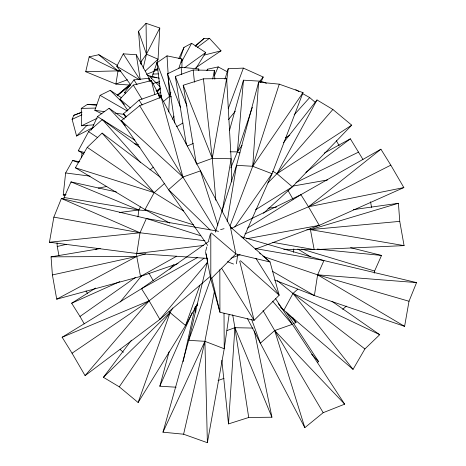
<?xml version="1.0" encoding="UTF-8"?>
<svg xmlns="http://www.w3.org/2000/svg" width="466" height="466" viewBox="0 0 466 466"><rect width="100%" height="100%" fill="white"/><g stroke="black" fill="none" stroke-linecap="round" stroke-linejoin="round"><path stroke-width="0.7" d="M181.944 67.523L181.95 58.926L167.02 55.868L156.937 62.782L161.3 97.843M168.75 112.038L169.507 96.322L168.308 76.814M81.643 157.916L81.9 152.889M141.192 64.623L138.519 31.298L146.062 23.3L159.78 28.018L158.05 59.199L151.613 78.48M254.349 330.942L271.923 417.216L248.716 417.484L228.503 423.914L234.905 327.691L232.697 314.841M243.2 238.761L272.051 173.725L303.022 92.647L279.25 84.16L258.624 82.133L252.723 166.286L230.029 226.045M266.418 83.274L261.141 81.241L243.45 80.181L237.375 151.869L230.792 167.882M65.403 195.161L63.236 194.992L65.63 172.962L72.667 160.49L79.756 161.801M226.668 80.968L228.194 68.741L243.38 68.106L263.203 77.03L261.187 81.661M140.773 63.894L141.041 61.827L146.458 54.155L159.78 28.018M137.93 216.97L138.845 209.991L140.394 206.898M293.37 252.345L293.825 248.856M229.132 314.55L224.233 348.749L207.376 442.7L183.61 434.213L162.978 432.186L188.713 340.337L207.679 260.57M236.413 263.756L237.771 254.314M63.854 198.912L64.075 197.497L71.013 181.903L116.384 191.945M374.256 273.158L374.588 271.031L381.526 255.438L350.601 247.685M227.152 221.635L236.536 165.314L258.624 82.133M222.212 211.418L231.124 158.76L226.639 78.556L203.432 78.824L183.214 85.249L196.268 163.397M207.469 258.409L136.812 253.504L49.443 242.238L53.852 217.127L61.396 198.481L146.376 218.502L218.566 231.322M274.625 280.06L314.393 295.56L404.605 326.351L409.014 301.24L416.557 282.594L323.957 260.558L241.009 236.664M226.639 78.556L212.263 158.358L215.834 200.258M214.517 290.743L204.906 341.31L183.61 434.213M207.189 70.64L207.469 69.213L218.205 66.9L227.466 71.892M212.706 78.999L214.401 70.43L193.18 69.982L175.321 76.453L186.383 144.856M183.121 361.715L195.097 307.018M130.579 85.132L115.877 84.078L85.732 71.7L89.181 56.858L98.804 54.726L117.572 65.485M143.184 68.129L146.458 54.155L146.062 23.3M198.423 70.395L198.772 68.985L181.123 67.238L167.51 73.809L174.791 123.071M176.107 387.205L159.826 386.221L169.088 351.807M205.722 251.034L206.852 246.91M208.541 240.724L210.23 234.538M229.412 130.678L243.45 80.181M224.956 79.168L228.194 68.741M215.309 232.155L236.536 165.314L252.723 166.286L272.051 173.725L234.771 227.035M279.25 84.16L252.723 166.286L303.022 92.647M170.865 92.245L169.507 96.322L163.549 101.454M178.781 68.444L181.95 58.926M252.374 107.296L237.375 151.869L230.111 151.794M260.68 82.616L261.141 81.241M180.062 58.85L183.994 47.398L191.625 43.291L205.733 52.542L195.901 68.45M101.943 113.861L94.837 110.314L100.103 95.344L110.215 90.346L121.684 97.918M131.482 340.174L103.417 377.309L119.273 386.832L138.122 402.507L170.183 312.36L172.834 308.009M199.897 285.279L185.561 325.518L138.122 402.507M210.813 278.662L188.713 340.337L204.906 341.31L224.233 348.749L224.012 313.268M206.974 70.576L207.469 69.213M228.229 108.805L243.38 68.106M93.217 127.422L76.587 136.037L72.114 119.319L73.814 115.312L81.882 112.079M214.488 75.498L218.205 66.9M159.826 386.221L192.079 312.826M91.342 130.02L97.476 116.587L109.108 108.258L124.393 119.156M162.978 432.186L204.906 341.31L207.376 442.7M178.816 58.582L183.994 47.398M172.403 119.337L173.993 116.075M130.596 84.661L116.774 66.265L123.286 53.835L136.282 54.755L150.704 81.101M181.356 62.328L191.625 43.291M83.927 154.042L78.282 150.722L88.616 131.662L102.316 119.523L139.911 147.565M263.471 213.259L292.363 186.843L351.719 125.156L332.875 109.481L317.014 99.957L276.985 173.69L267.845 182.934M197.735 303.279L185.561 325.518L168.942 311.661M169.81 223.138L144.99 209.572L75.399 167.772L87.253 147.361L102.101 133.107L160.56 177.447M280.567 307.467L353.042 369.363L364.895 348.952L379.743 334.693L332.013 301.374M119.273 386.832L170.183 312.36L103.417 377.309M242.035 145.38L237.375 151.869L240.031 152.976M125.459 93.637L124.62 92.466L133.981 79.89L148.666 78.282L150.372 81.445M169.869 269.261L173.422 264.682M283.415 142.736L317.014 99.957M228.433 119.622L235.295 111.217M259.545 81.515L263.203 77.03M120.181 302.009L141.751 275.651M207.772 261.979L159.867 319.391L85.086 375.631L72.049 353.211L62.147 337.256L141.518 288.693L197.502 257.541M85.086 375.631L149.126 300.809L204.108 258.141M332.875 109.481L276.985 173.69L272.645 171.238M294.174 114.828L309.674 97.569L315.08 102.194M127.847 110.459L119.919 99.13L133.311 85.08L151.345 80.589L160.607 97.877M157.1 92.047L160.589 88.424M76.587 136.037L87.218 125.098M156.652 91.249L160.275 87.858M145.398 70.978L158.05 59.199L146.458 54.155L138.519 31.298M156.826 91.196L160.042 88.255M195.4 46.221L204.026 38.497L209.438 38.311L221.018 50.835L195.825 67.727M164.76 183.249L154.17 192.627L144.99 209.572L193.6 224.886M297.757 289.2L292.992 293.423L283.811 310.368L278.219 303.716M342.708 309.354L346.395 306.086M125.878 117.455L123.408 113.873L139.113 100.062L158.248 93.316L160.63 97.79M117.677 95.111L129.146 85.231M117.514 95.07L129.612 84.742M210.399 276.245L159.867 319.391L149.126 300.809L141.518 288.693L208.943 241.301M231.02 258.636L232.033 257.768L240.101 254.774M195.097 45.918L204.026 38.497M207.685 245.448L168.57 189.685L121.323 120.671L139.678 105.683L161.172 97.167L231.317 228.416L300.902 194.672L380.914 149.207L390.817 165.162L403.853 187.582L319.251 225.369L255.205 249.164M247.481 318.686L304.828 427.672L323.183 412.684L344.677 404.162L275.604 298.718M149.976 169.892L153.366 167.189M380.914 149.207L308.509 206.787L244.982 233.897M117.648 95.344L130.02 85.575M305.818 172.432L350.362 138.821L362.95 159.448M197.269 47.392L209.438 38.311M184.53 67.809L205.733 52.542M84.253 323.853L79.983 316.466L135.565 277.381M72.049 353.211L149.126 300.809L62.147 337.256M93.748 124.847L81.579 125.785L81.265 108.397L87.433 104.361L96.806 104.687M351.719 125.156L276.985 173.69L292.363 186.843L255.479 209.805M79.983 316.466L71.671 303.226L95.635 288.035M247.516 228.06L300.902 194.672L308.509 206.787L319.251 225.369L246.432 238.808M285.46 137.849L289.794 135.187M176.661 126.641L182.829 123.065M95.46 249.718L97.982 248.291M176.696 256.195L140.505 276.431L56.718 299.184L52.396 274.94L51.056 256.853L100.295 248.564M324.313 153.064L350.362 138.821M56.718 299.184L136.742 256.416L145.759 253.813M390.817 165.162L308.509 206.787L403.853 187.582M295.945 182.521L358.674 152.062M81.579 125.785L97.202 118.248M72.114 119.319L81.946 114.805M71.671 303.226L119.779 281.615M187.28 145.998L193.256 143.481M146.446 74.356L157.962 69.719M127.434 79.756L115.877 84.078L118.02 70.931L98.804 54.726M73.814 115.312L81.894 112.335M196.39 164.119L212.263 158.358L231.124 158.76L231.742 181.921M226.971 330.569L234.905 327.691L253.044 328.076M218.065 380.53L224.012 378.369M317.317 362.204L318.68 361.727L286.124 312.01M154.531 69.929L157.904 68.747M153.984 70.168L158.073 68.747M158.079 93.515L160.782 92.583M178.07 263.54L140.505 276.431L136.742 256.416L136.55 252.956M152.312 83.74L159.378 81.608M283.753 249.281L314.183 249.642L404.08 245.617L399.752 221.367L398.418 203.281L310.426 229.633L306.809 229.755M220.564 229.662L224.059 228.66M204.149 55.093L221.018 50.835M293.277 323.375L296.05 322.682L292.91 317.835M58.961 255.63L57.242 246.485L66.399 244.318M52.396 274.94L136.742 256.416L51.056 256.853M63.236 194.992L66.096 194.433M98.221 188.148L106.79 186.47M292.572 186.138L327.569 179.952M267.985 208.285L276.565 207.038M353.321 209.63L398.418 203.281M119.453 212.513L138.845 209.991L147.472 210.789M203.502 245.448L136.812 253.504L140.027 232.773L146.376 218.502L200.834 235.802M49.443 242.238L140.027 232.773L204.854 240.724M399.752 221.367L310.426 229.633L310.344 228.247M159.564 96.229L161.626 96.118M120.787 70.791L85.732 71.7M159.25 95.367L161.428 95.297M152.568 74.071L158.358 73.89M81.265 108.397L95.629 108.083M416.557 282.594L317.608 274.829L263.389 256.486M317.224 249.06L381.526 255.438M87.433 104.361L96.648 105.287M65.63 172.962L90.078 176.148M94.837 110.314L104.78 111.7M115.44 113.186L123.968 114.374M120.892 71.356L118.02 70.931L89.181 56.858M64.075 197.497L138.845 209.991L71.013 181.903M404.08 245.617L310.426 229.633L314.183 249.642L272.814 242.337M255.846 248.658L323.957 260.558L317.608 274.829L314.393 295.56L272.435 271.288M53.852 217.127L140.027 232.773L61.396 198.481M148.718 75.678L147.297 75.352L159.285 78.218M150.139 76.372L156.46 77.834M134.231 143.633L138.454 144.623M171.575 96.893L169.507 96.322L156.937 62.782M409.014 301.24L317.608 274.829L404.605 326.351M78.282 150.722L84.521 152.551M301.729 249.065L374.588 271.031M156.034 90.264L158.056 90.899M75.399 167.772L154.17 192.627L183.627 210.976M72.667 160.49L78.783 162.669M227.455 261.682L233.524 264.047M196.227 305.166L197.555 305.719M379.743 334.693L292.992 293.423L277.212 280.555M157.083 82.313L159.646 83.63M295.741 89.693L298.91 91.482M302.073 93.27L309.674 97.569M100.103 95.344L127.218 110.972M116.774 66.265L139.107 79.546M297.826 249.036L310.863 256.982M97.476 116.587L134.89 140.149M88.616 131.662L97.656 137.656M87.253 147.361L154.17 192.627L102.101 133.107M124.62 92.466L125.762 93.328M364.895 348.952L292.992 293.423L353.042 369.363M119.919 99.13L130.381 107.943M259.545 253.108L260.651 254.046M262.865 255.916L264.525 257.314M265.626 258.251L270.053 261.991L279.169 295.211L254.11 320.334L219.935 312.237L210.818 279.023L205.535 251.722M211.343 232.942L235.878 253.9L270.053 261.991L230.338 226.855L232.377 228.8M120.141 349.494L123.385 352.273M240.439 260.692L279.169 295.211L255.875 258.315M123.408 113.873L126.653 116.774M121.323 120.671L182.94 177.051L215.985 230.693M149.685 76.616L159.943 86.554M210.09 229.942L168.57 189.685L182.94 177.051L200.444 170.876L217.855 225.16M110.215 90.346L124.399 104.466M344.677 404.162L274.69 330.551L263.01 310.542M311.725 354.306L318.68 361.727M109.108 108.258L125.366 125.773M287.266 313.001L296.05 322.682M102.316 119.523L140.621 162.628M272.593 301.135L292.199 324.377L274.69 330.551L260.325 343.186L251.576 319.338M123.286 53.835L139.957 79.68M133.981 79.89L137.027 84.765M221.746 268.439L254.11 320.334L239.705 261.141M133.311 85.08L142.054 99.305M139.113 100.062L142.124 105.007M139.678 105.683L182.94 177.051L161.172 97.167M157.45 92.641L160.479 97.784M323.183 412.684L274.69 330.551L304.828 427.672M287.947 190.413L292.998 199.203M148.963 273.245L153.291 280.782M336.324 140.691L339.166 145.672M86.018 290.848L87.439 293.335M271.923 417.216L234.905 327.691L248.716 417.484M183.214 85.249L212.263 158.358L203.432 78.824M175.321 76.453L187.012 106.073M167.51 73.809L180.657 107.71M158.248 93.316L159.553 98.221M151.345 80.589L154.869 94.68M206.036 253.83L207.545 260.168M211.733 277.759L219.935 312.237L219.83 269.68M148.666 78.282L149.289 81.101M230.484 227.565L235.878 253.9L210.818 279.023L210.795 233.204M370.528 201.784L371.588 207.417M136.282 54.755L140.231 79.575M193.18 69.982L194.462 82.197M221.833 360.224L228.503 423.914M181.123 67.238L181.763 74.444M167.02 55.868L168.133 73.925M57.05 242.937L57.242 246.485M214.401 70.43L214.826 79.127M195.615 306.337L195.813 312.133M198.772 68.985L198.819 70.436M186.569 143.015L186.616 144.466"/></g></svg>
